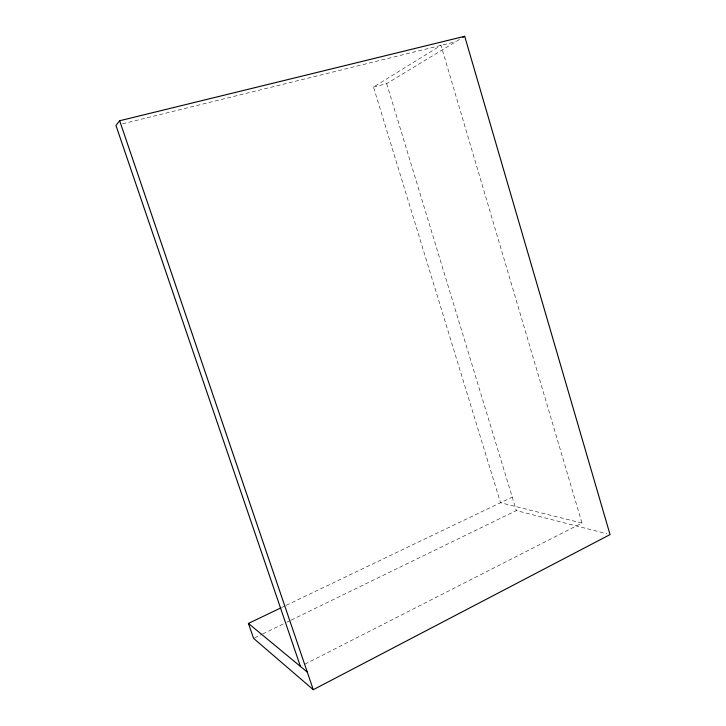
<?xml version="1.0" encoding="UTF-8"?>
<svg xmlns="http://www.w3.org/2000/svg" width="726" height="726" viewBox="0 0 726 726"><rect width="100%" height="100%" fill="white"/><g stroke="black" fill="none" stroke-linecap="round" stroke-linejoin="round"><path stroke-width="0.54" stroke-dasharray="3.63 2.72" d="M581.989 523.065L500.513 502.728L373.482 87.047L441.009 45.375L581.989 523.065L302.461 665.415M373.482 87.047L386.668 83.644L460.202 39.023M254.617 637.882L261.732 634.424M262.748 633.925L286.126 622.554M287.142 622.064L290.191 620.576M291.208 620.086L516.331 510.569L606.836 533.755M282.105 607.299L285.164 605.829M286.189 605.348L512.247 497.11M122.54 123.819L455.71 41.754M386.668 83.644L516.331 510.569"/><path stroke-width="1.09" d="M281.08 607.789L248.428 623.425L253.601 638.372L313.278 689.7L610.049 534.581L464.694 36.3L119.654 120.752L115.951 125.444L300.437 666.441M462.898 37.389L464.694 36.3M248.428 623.425L307.289 672.113M119.654 120.752L313.278 689.7"/></g></svg>
